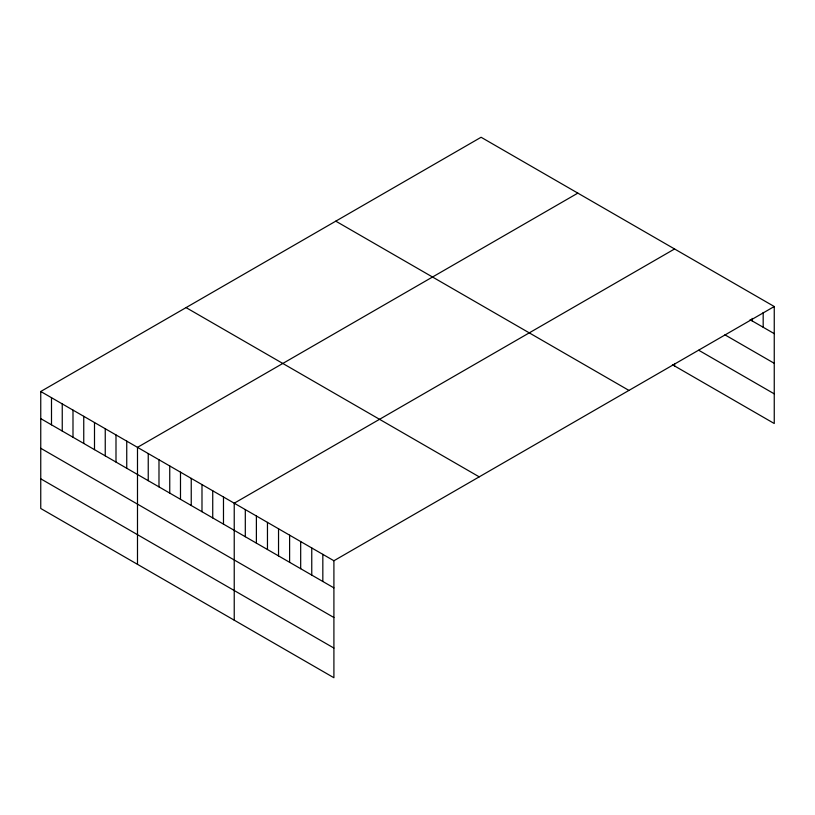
<?xml version="1.0" encoding="UTF-8"?>
<svg xmlns="http://www.w3.org/2000/svg" width="815" height="815" viewBox="0 0 815 815"><rect width="100%" height="100%" fill="white"/><g stroke="black" fill="none" stroke-linecap="round" stroke-linejoin="round"><path stroke-width="1.22" d="M774.25 306.522L333.906 560.751L333.906 677.734L40.75 508.479L40.75 391.495L481.095 137.266L774.25 306.522L774.25 423.505L672.426 364.713M577.835 193.124L137.491 447.353L137.491 564.326M674.576 248.972L234.231 503.201L234.231 620.184M750.085 319.704L774.25 333.651M724.912 334.822L774.25 363.307M698.74 350.256L774.25 393.849M335.78 221.16L628.936 390.416M186.064 307.601L479.22 476.856M40.75 391.495L333.906 560.751M40.75 418.625L333.906 587.88M40.75 448.281L333.906 617.525M40.75 478.823L333.906 648.078M763.176 312.461L763.176 327.253M752.102 318.4L752.102 320.865M674.576 363.49L674.576 365.955M322.832 554.353L322.832 581.482M311.758 547.965L311.758 575.095M300.684 541.567L300.684 568.697M289.61 535.18L289.61 562.299M278.536 528.782L278.536 555.911M267.463 522.384L267.463 549.514M256.389 515.997L256.389 543.116M245.305 509.599L245.305 536.728M223.483 496.997L223.483 524.127M212.735 490.793L212.735 517.922M201.988 484.589L201.988 511.718M191.24 478.385L191.24 505.514M180.492 472.17L180.492 499.3M169.744 465.966L169.744 493.095M158.986 459.762L158.986 486.891M148.238 453.558L148.238 480.687M126.743 441.149L126.743 468.268M115.995 434.935L115.995 462.064M105.247 428.731L105.247 455.86M94.499 422.527L94.499 449.656M83.751 416.322L83.751 443.452M72.993 410.118L72.993 437.248M62.246 403.914L62.246 431.033M51.498 397.7L51.498 424.829"/></g></svg>
